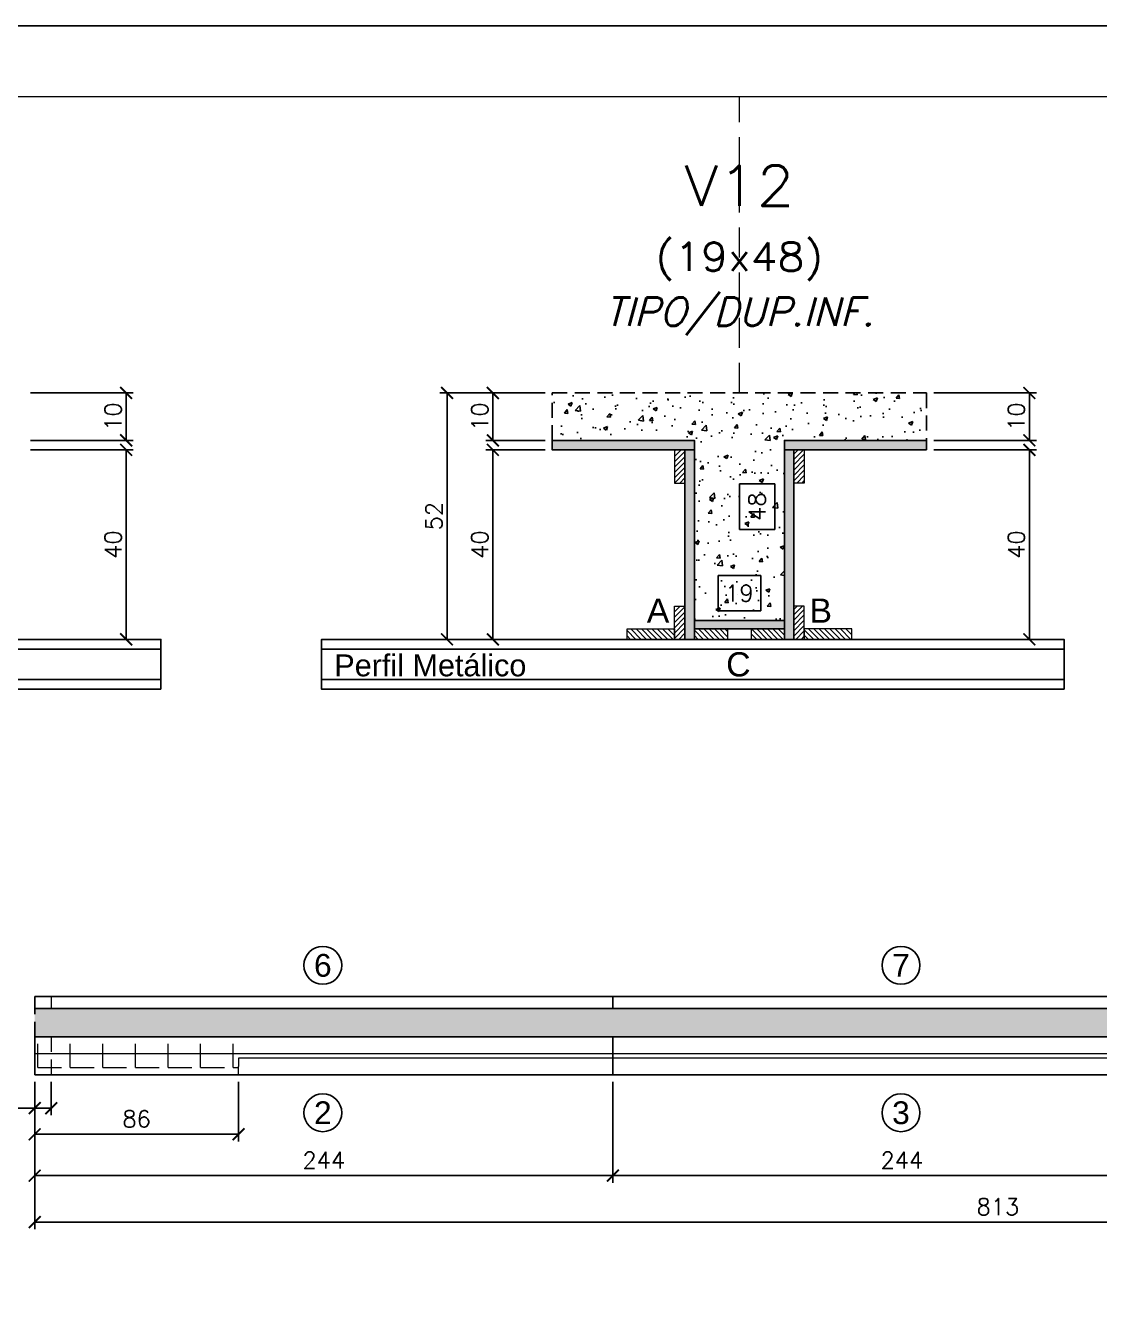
# Model space of a CAD drawing. Extents: x -23436 to 4767, y -4638 to 9755.
# Drawn here: x -15460 to -15007, y 2288 to 2832 of the extents above; entities that cross this region are included whole.
import ezdxf
from ezdxf.enums import TextEntityAlignment as Align

# ---------------------------------------------------------------- set-up
doc = ezdxf.new("R2010")
doc.units = 0
doc.header["$PDMODE"] = 2
doc.header["$PDSIZE"] = 10
doc.linetypes.add('CABLIN', pattern=[0.35, 0.25, -0.1])
doc.linetypes.add('HIDDEN', pattern=[9.525, 6.35, -3.175])
doc.layers.get('0').update_dxf_attribs({"lineweight": 13})
doc.layers.get('Defpoints').update_dxf_attribs({"lineweight": 13})
for name, color, linetype in [('Concreto', 250, 'HIDDEN'), ('Cota', 4, 'Continuous'), ('Cota Seção (2x)', 4, 'Continuous'), ('Hachura', 252, 'CABLIN'), ('MB Logo', 255, 'Continuous'), ('Painéis', 200, 'Continuous'), ('Perfil Metálico', 224, 'Continuous'), ('Romaneio', 10, 'Continuous'), ('Texto de Titulo', 7, 'Continuous'), ('Texto Qtd Sarr', 242, 'Continuous')]:
    doc.layers.add(name, color=color, linetype=linetype)
for name, color, linetype, lineweight in [('FOLHA MB', 7, 'Continuous', 13), ('Madeira', 100, 'Continuous', 13), ('Sarr 2.2x7', 40, 'Continuous', 9), ('Texto Seção', 7, 'Continuous', 15)]:
    doc.layers.add(name, color=color, linetype=linetype, lineweight=lineweight)
doc.layers.add('Laje_Perimetro', color=7, linetype='Continuous', plot=False)
doc.styles.add('ARIAL', font='arial.ttf', dxfattribs={"oblique": 15, "height": 25})
doc.styles.add('ROMANS', font='romans.shx')
doc.dimstyles.new('Cota Paínel', dxfattribs={"dimtxt": 7, "dimasz": 5, "dimexe": 3, "dimexo": 3, "dimgap": 3, "dimtad": 1, "dimdec": 1, "dimzin": 12, "dimdsep": 46, "dimtxsty": 'ROMANS', "dimblk": 'ARCHTICK', "dimcen": 0, "dimclrd": 4, "dimclre": 4, "dimclrt": 1, "dimadec": 1, "dimazin": 3, "dimtfac": 1, "dimtdec": 1, "dimtmove": 0, "dimatfit": 3, "dimldrblk": 'OBLIQUE', "dimfxl": 1, "dimtolj": 1, "dimtzin": 12, "dimarcsym": 0})
doc.dimstyles.new('Cota Seção (2x)', dxfattribs={"dimtxt": 7, "dimasz": 5, "dimexe": 3, "dimexo": 3, "dimgap": 2, "dimtad": 3, "dimdec": 1, "dimlfac": 0.5, "dimzin": 12, "dimdsep": 46, "dimtxsty": 'ROMANS', "dimblk": 'ARCHTICK', "dimcen": 0, "dimclrd": 4, "dimclre": 4, "dimclrt": 1, "dimadec": 1, "dimazin": 3, "dimtfac": 1, "dimtdec": 1, "dimtmove": 0, "dimatfit": 3, "dimldrblk": 'OBLIQUE', "dimfxl": 1, "dimtolj": 1, "dimtzin": 12, "dimarcsym": 0})
doc.dimstyles.new('Cota Seção interna', dxfattribs={"dimtxt": 7, "dimasz": 6, "dimexe": 0.18, "dimexo": 2, "dimgap": -4, "dimtad": 3, "dimdec": 1, "dimlfac": 0.5, "dimzin": 12, "dimdsep": 46, "dimtxsty": 'ROMANS', "dimblk": 'ARCHTICK', "dimcen": 0.09, "dimse1": 1, "dimse2": 1, "dimsd1": 1, "dimsd2": 1, "dimclrd": 180, "dimclre": 5, "dimclrt": 1, "dimadec": 0, "dimazin": 3, "dimtfac": 1, "dimtdec": 1, "dimtofl": 0, "dimtmove": 0, "dimatfit": 3, "dimldrblk": 'ARCHTICK', "dimfxl": 1, "dimtolj": 1, "dimtzin": 0, "dimarcsym": 0})
pattern_1 = [(315, (7778.7535, -5656.3843), (1.12253202, 1.12253202), [])]
pattern_2 = [(45, (-6878.623, 25613.8796), (-1.12253202, 1.12253202), [])]
pattern_3 = [(45, (-6878.623, 25635.8796), (-1.12253202, 1.12253202), [])]

# ---------------------------------------------------------------- blocks, each defined once
blk = doc.blocks.new('A$C169d8357')
at = {"layer": 'FOLHA MB', "color": 1}
for points in [[(0, 1199.94), (0, 149.94), (1485.02, 149.94), (1485.02, 1199.94)], [(70, 1169.94), (70, 179.94), (1455.02, 179.94), (1455.02, 1169.94)]]:
    blk.add_lwpolyline(points, close=True, dxfattribs=at)
blk = doc.blocks.new('_ArchTick')
at = {"color": 0, "linetype": 'ByBlock', "const_width": 0.15}
blk.add_lwpolyline([(-0.5, -0.5), (0.5, 0.5)], dxfattribs=at)
blk = doc.blocks.new('*D751')
at = {"layer": 'Cota', "color": 4, "lineweight": -2, "transparency": 16777216}
for p, q in [((-15456.27, 2386.5), (-15456.27, 2372.37)), ((-15449.27, 2386.5), (-15449.27, 2372.37)), ((-15456.27, 2375.37), (-15471.94, 2375.37)), ((-15449.27, 2375.37), (-15456.27, 2375.37))]:
    blk.add_line(p, q, dxfattribs=at)
at = {"layer": 'Defpoints', "color": 0, "transparency": 16777216}
for p in [(-15456.27, 2389.5), (-15449.27, 2389.5), (-15456.27, 2375.37)]:
    blk.add_point(p, dxfattribs=at)
at = {"layer": 'Cota', "color": 4, "lineweight": -2, "transparency": 16777216, "xscale": 5, "yscale": 5, "zscale": 5, "rotation": 180}
blk.add_blockref('_ArchTick', (-15456.27, 2375.37), dxfattribs=at)
at = {"layer": 'Cota', "color": 4, "lineweight": -2, "transparency": 16777216, "xscale": 5, "yscale": 5, "zscale": 5}
blk.add_blockref('_ArchTick', (-15449.27, 2375.37), dxfattribs=at)
at = {"layer": 'Cota', "color": 1, "transparency": 16777216, "insert": (-15466.6, 2381.87), "char_height": 7, "attachment_point": 5, "style": 'ROMANS'}
blk.add_mtext('\\A1;7', dxfattribs=at)
blk = doc.blocks.new('_OBLIQUE')
at = {"color": 0, "linetype": 'ByBlock', "lineweight": -2}
for p, q in [((0, 0), (-1, 0)), ((-0.5, -0.5), (0.5, 0.5))]:
    blk.add_line(p, q, dxfattribs=at)
blk = doc.blocks.new('*D752')
at = {"layer": 'Cota', "color": 4, "lineweight": -2, "transparency": 16777216}
for p, q in [((-15456.27, 2386.5), (-15456.27, 2361.36)), ((-15370.27, 2386.5), (-15370.27, 2361.36)), ((-15456.27, 2364.36), (-15370.27, 2364.36))]:
    blk.add_line(p, q, dxfattribs=at)
at = {"layer": 'Defpoints', "color": 0, "transparency": 16777216}
for p in [(-15456.27, 2389.5), (-15370.27, 2389.5), (-15370.27, 2364.36)]:
    blk.add_point(p, dxfattribs=at)
at = {"layer": 'Cota', "color": 4, "lineweight": -2, "transparency": 16777216, "xscale": 5, "yscale": 5, "zscale": 5, "rotation": 180}
blk.add_blockref('_ArchTick', (-15456.27, 2364.36), dxfattribs=at)
at = {"layer": 'Cota', "color": 4, "lineweight": -2, "transparency": 16777216, "xscale": 5, "yscale": 5, "zscale": 5}
blk.add_blockref('_ArchTick', (-15370.27, 2364.36), dxfattribs=at)
at = {"layer": 'Cota', "color": 1, "transparency": 16777216, "insert": (-15413.27, 2370.86), "char_height": 7, "attachment_point": 5, "style": 'ROMANS'}
blk.add_mtext('\\A1;86', dxfattribs=at)
blk = doc.blocks.new('*D753')
at = {"layer": 'Cota', "color": 4, "lineweight": -2, "transparency": 16777216}
for p, q in [((-15456.27, 2386.5), (-15456.27, 2343.91)), ((-15212.27, 2386.5), (-15212.27, 2343.91)), ((-15456.27, 2346.91), (-15212.27, 2346.91))]:
    blk.add_line(p, q, dxfattribs=at)
at = {"layer": 'Defpoints', "color": 0, "transparency": 16777216}
for p in [(-15456.27, 2389.5), (-15212.27, 2389.5), (-15212.27, 2346.91)]:
    blk.add_point(p, dxfattribs=at)
at = {"layer": 'Cota', "color": 4, "lineweight": -2, "transparency": 16777216, "xscale": 5, "yscale": 5, "zscale": 5, "rotation": 180}
blk.add_blockref('_ArchTick', (-15456.27, 2346.91), dxfattribs=at)
at = {"layer": 'Cota', "color": 4, "lineweight": -2, "transparency": 16777216, "xscale": 5, "yscale": 5, "zscale": 5}
blk.add_blockref('_ArchTick', (-15212.27, 2346.91), dxfattribs=at)
at = {"layer": 'Cota', "color": 1, "transparency": 16777216, "insert": (-15334.27, 2353.41), "char_height": 7, "attachment_point": 5, "style": 'ROMANS'}
blk.add_mtext('\\A1;244', dxfattribs=at)
blk = doc.blocks.new('*D754')
at = {"layer": 'Cota', "color": 4, "lineweight": -2, "transparency": 16777216}
for p, q in [((-15212.27, 2386.5), (-15212.27, 2343.91)), ((-14968.27, 2386.5), (-14968.27, 2343.91)), ((-15212.27, 2346.91), (-14968.27, 2346.91))]:
    blk.add_line(p, q, dxfattribs=at)
at = {"layer": 'Defpoints', "color": 0, "transparency": 16777216}
for p in [(-15212.27, 2389.5), (-14968.27, 2389.5), (-14968.27, 2346.91)]:
    blk.add_point(p, dxfattribs=at)
at = {"layer": 'Cota', "color": 4, "lineweight": -2, "transparency": 16777216, "xscale": 5, "yscale": 5, "zscale": 5, "rotation": 180}
blk.add_blockref('_ArchTick', (-15212.27, 2346.91), dxfattribs=at)
at = {"layer": 'Cota', "color": 4, "lineweight": -2, "transparency": 16777216, "xscale": 5, "yscale": 5, "zscale": 5}
blk.add_blockref('_ArchTick', (-14968.27, 2346.91), dxfattribs=at)
at = {"layer": 'Cota', "color": 1, "transparency": 16777216, "insert": (-15090.27, 2353.41), "char_height": 7, "attachment_point": 5, "style": 'ROMANS'}
blk.add_mtext('\\A1;244', dxfattribs=at)
blk = doc.blocks.new('*D761')
at = {"layer": 'Cota', "color": 4, "lineweight": -2, "transparency": 16777216}
for p, q in [((-15456.27, 2386.5), (-15456.27, 2324.25)), ((-14643.27, 2386.5), (-14643.27, 2324.25)), ((-15456.27, 2327.25), (-14643.27, 2327.25))]:
    blk.add_line(p, q, dxfattribs=at)
at = {"layer": 'Defpoints', "color": 0, "transparency": 16777216}
for p in [(-15456.27, 2389.5), (-14643.27, 2389.5), (-14643.27, 2327.25)]:
    blk.add_point(p, dxfattribs=at)
at = {"layer": 'Cota', "color": 4, "lineweight": -2, "transparency": 16777216, "xscale": 5, "yscale": 5, "zscale": 5, "rotation": 180}
blk.add_blockref('_ArchTick', (-15456.27, 2327.25), dxfattribs=at)
at = {"layer": 'Cota', "color": 4, "lineweight": -2, "transparency": 16777216, "xscale": 5, "yscale": 5, "zscale": 5}
blk.add_blockref('_ArchTick', (-14643.27, 2327.25), dxfattribs=at)
at = {"layer": 'Cota', "color": 1, "transparency": 16777216, "insert": (-15049.77, 2333.75), "char_height": 7, "attachment_point": 5, "style": 'ROMANS'}
blk.add_mtext('\\A1;813', dxfattribs=at)
blk = doc.blocks.new('*D775')
at = {"layer": 'Cota', "color": 4, "lineweight": -2, "transparency": 16777216}
for p, q in [((-15458.06, 2677.26), (-15414.69, 2677.26)), ((-15417.69, 2677.26), (-15417.69, 2657.26)), ((-15458.06, 2657.26), (-15414.69, 2657.26))]:
    blk.add_line(p, q, dxfattribs=at)
at = {"layer": 'Defpoints', "color": 0, "transparency": 16777216}
for p in [(-15461.06, 2677.26), (-15461.06, 2657.26), (-15417.69, 2657.26)]:
    blk.add_point(p, dxfattribs=at)
at = {"layer": 'Cota', "color": 4, "lineweight": -2, "transparency": 16777216, "xscale": 5, "yscale": 5, "zscale": 5}
for p, rotation in [((-15417.69, 2677.26), 90), ((-15417.69, 2657.26), 270)]:
    blk.add_blockref('_ArchTick', p, dxfattribs=dict(at, rotation=rotation))
at = {"layer": 'Cota', "color": 1, "transparency": 16777216, "insert": (-15423.19, 2667.26), "char_height": 7, "attachment_point": 5, "rotation": 90, "style": 'ROMANS'}
blk.add_mtext('\\A1;10', dxfattribs=at)
blk = doc.blocks.new('*D777')
at = {"layer": 'Cota', "color": 4, "lineweight": -2, "transparency": 16777216}
for p, q in [((-15458.06, 2653.26), (-15414.69, 2653.26)), ((-15417.69, 2573.26), (-15417.69, 2653.26)), ((-15480.06, 2573.26), (-15414.69, 2573.26))]:
    blk.add_line(p, q, dxfattribs=at)
at = {"layer": 'Defpoints', "color": 0, "transparency": 16777216}
for p in [(-15461.06, 2653.26), (-15417.69, 2653.26), (-15483.06, 2573.26)]:
    blk.add_point(p, dxfattribs=at)
at = {"layer": 'Cota', "color": 4, "lineweight": -2, "transparency": 16777216, "xscale": 5, "yscale": 5, "zscale": 5}
for p, rotation in [((-15417.69, 2653.26), 90), ((-15417.69, 2573.26), 270)]:
    blk.add_blockref('_ArchTick', p, dxfattribs=dict(at, rotation=rotation))
at = {"layer": 'Cota', "color": 1, "transparency": 16777216, "insert": (-15423.19, 2613.26), "char_height": 7, "attachment_point": 5, "rotation": 90, "style": 'ROMANS'}
blk.add_mtext('\\A1;40', dxfattribs=at)
blk = doc.blocks.new('titulo1')
at = {"layer": 'Defpoints', "color": 252, "linetype": 'HIDDEN', "ltscale": 2}
blk.add_line((0, 0), (0, 125), dxfattribs=at)
at = {"layer": 'Defpoints', "style": 'ROMANS', "oblique": 15}
blk.add_attdef('FOLHA', text='', height=10, dxfattribs=at).set_placement((0, 15.58), align=Align.MIDDLE_CENTER)
at = {"layer": 'Texto Qtd Sarr', "color": 3, "style": 'ROMANS', "oblique": 15}
for tag, height, p in [('TITULO', 17, (0, 71.45)), ('SEÇÃO', 12, (0, 41.55))]:
    blk.add_attdef(tag, text='', height=height, dxfattribs=at).set_placement(p, align=Align.MIDDLE_CENTER)
blk = doc.blocks.new('*D789')
at = {"layer": 'Cota Seção (2x)', "color": 180, "lineweight": -2, "transparency": 16777216}
for p, q in [((-15149.87, 2600.26), (-15167.87, 2600.26)), ((-15167.87, 2600.26), (-15167.87, 2585.26)), ((-15149.87, 2585.26), (-15149.87, 2600.26)), ((-15167.87, 2585.26), (-15149.87, 2585.26))]:
    blk.add_line(p, q, dxfattribs=at)
at = {"layer": 'Defpoints', "color": 0, "transparency": 16777216}
for p in [(-15177.87, 2581.26), (-15139.87, 2581.26), (-15139.87, 2581.26)]:
    blk.add_point(p, dxfattribs=at)
at = {"layer": 'Cota Seção (2x)', "color": 1, "transparency": 16777216, "insert": (-15158.87, 2592.76), "char_height": 7, "attachment_point": 5, "style": 'ROMANS'}
blk.add_mtext('\\A1;19', dxfattribs=at)
blk = doc.blocks.new('*D790')
at = {"layer": 'Cota', "color": 4, "lineweight": -2, "transparency": 16777216}
for p, q in [((-15076.87, 2677.26), (-15033.49, 2677.26)), ((-15036.49, 2677.26), (-15036.49, 2657.26)), ((-15076.87, 2657.26), (-15033.49, 2657.26))]:
    blk.add_line(p, q, dxfattribs=at)
at = {"layer": 'Defpoints', "color": 0, "transparency": 16777216}
for p in [(-15079.87, 2677.26), (-15079.87, 2657.26), (-15036.49, 2657.26)]:
    blk.add_point(p, dxfattribs=at)
at = {"layer": 'Cota', "color": 4, "lineweight": -2, "transparency": 16777216, "xscale": 5, "yscale": 5, "zscale": 5}
for p, rotation in [((-15036.49, 2677.26), 90), ((-15036.49, 2657.26), 270)]:
    blk.add_blockref('_ArchTick', p, dxfattribs=dict(at, rotation=rotation))
at = {"layer": 'Cota', "color": 1, "transparency": 16777216, "insert": (-15041.99, 2667.26), "char_height": 7, "attachment_point": 5, "rotation": 90, "style": 'ROMANS'}
blk.add_mtext('\\A1;10', dxfattribs=at)
blk = doc.blocks.new('*D791')
at = {"layer": 'Cota', "color": 4, "lineweight": -2, "transparency": 16777216}
for p, q in [((-15240.87, 2677.26), (-15285.24, 2677.26)), ((-15282.24, 2573.26), (-15282.24, 2677.26)), ((-15218.87, 2573.26), (-15285.24, 2573.26))]:
    blk.add_line(p, q, dxfattribs=at)
at = {"layer": 'Defpoints', "color": 0, "transparency": 16777216}
for p in [(-15282.24, 2677.26), (-15237.87, 2677.26), (-15215.87, 2573.26)]:
    blk.add_point(p, dxfattribs=at)
at = {"layer": 'Cota', "color": 4, "lineweight": -2, "transparency": 16777216, "xscale": 5, "yscale": 5, "zscale": 5}
for p, rotation in [((-15282.24, 2677.26), 90), ((-15282.24, 2573.26), 270)]:
    blk.add_blockref('_ArchTick', p, dxfattribs=dict(at, rotation=rotation))
at = {"layer": 'Cota', "color": 1, "transparency": 16777216, "insert": (-15287.74, 2625.26), "char_height": 7, "attachment_point": 5, "rotation": 90, "style": 'ROMANS'}
blk.add_mtext('\\A1;52', dxfattribs=at)
blk = doc.blocks.new('*D792')
at = {"layer": 'Cota', "color": 4, "lineweight": -2, "transparency": 16777216}
for p, q in [((-15076.87, 2653.26), (-15033.49, 2653.26)), ((-15036.49, 2573.26), (-15036.49, 2653.26)), ((-15098.87, 2573.26), (-15033.49, 2573.26))]:
    blk.add_line(p, q, dxfattribs=at)
at = {"layer": 'Defpoints', "color": 0, "transparency": 16777216}
for p in [(-15079.87, 2653.26), (-15036.49, 2653.26), (-15101.87, 2573.26)]:
    blk.add_point(p, dxfattribs=at)
at = {"layer": 'Cota', "color": 4, "lineweight": -2, "transparency": 16777216, "xscale": 5, "yscale": 5, "zscale": 5}
for p, rotation in [((-15036.49, 2653.26), 90), ((-15036.49, 2573.26), 270)]:
    blk.add_blockref('_ArchTick', p, dxfattribs=dict(at, rotation=rotation))
at = {"layer": 'Cota', "color": 1, "transparency": 16777216, "insert": (-15041.99, 2613.26), "char_height": 7, "attachment_point": 5, "rotation": 90, "style": 'ROMANS'}
blk.add_mtext('\\A1;40', dxfattribs=at)
blk = doc.blocks.new('*D793')
at = {"layer": 'Cota Seção (2x)', "color": 180, "lineweight": -2, "transparency": 16777216}
for p, q in [((-15143.87, 2638.93), (-15158.87, 2638.93)), ((-15158.87, 2638.93), (-15158.87, 2619.59)), ((-15143.87, 2619.59), (-15143.87, 2638.93)), ((-15158.87, 2619.59), (-15143.87, 2619.59))]:
    blk.add_line(p, q, dxfattribs=at)
at = {"layer": 'Defpoints', "color": 0, "transparency": 16777216}
for p in [(-15139.87, 2677.26), (-15139.87, 2677.26), (-15139.87, 2581.26)]:
    blk.add_point(p, dxfattribs=at)
at = {"layer": 'Cota Seção (2x)', "color": 1, "transparency": 16777216, "insert": (-15151.37, 2629.26), "char_height": 7, "attachment_point": 5, "rotation": 90, "style": 'ROMANS'}
blk.add_mtext('\\A1;48', dxfattribs=at)
blk = doc.blocks.new('*D794')
at = {"layer": 'Cota', "color": 4, "lineweight": -2, "transparency": 16777216}
for p, q in [((-15240.87, 2677.26), (-15265.92, 2677.26)), ((-15262.92, 2677.26), (-15262.92, 2657.26)), ((-15240.87, 2657.26), (-15265.92, 2657.26))]:
    blk.add_line(p, q, dxfattribs=at)
at = {"layer": 'Defpoints', "color": 0, "transparency": 16777216}
for p in [(-15237.87, 2677.26), (-15262.92, 2657.26), (-15237.87, 2657.26)]:
    blk.add_point(p, dxfattribs=at)
at = {"layer": 'Cota', "color": 4, "lineweight": -2, "transparency": 16777216, "xscale": 5, "yscale": 5, "zscale": 5}
for p, rotation in [((-15262.92, 2677.26), 90), ((-15262.92, 2657.26), 270)]:
    blk.add_blockref('_ArchTick', p, dxfattribs=dict(at, rotation=rotation))
at = {"layer": 'Cota', "color": 1, "transparency": 16777216, "insert": (-15268.42, 2667.26), "char_height": 7, "attachment_point": 5, "rotation": 90, "style": 'ROMANS'}
blk.add_mtext('\\A1;10', dxfattribs=at)
blk = doc.blocks.new('*D795')
at = {"layer": 'Cota', "color": 4, "lineweight": -2, "transparency": 16777216}
for p, q in [((-15240.87, 2653.26), (-15265.92, 2653.26)), ((-15262.92, 2653.26), (-15262.92, 2573.26)), ((-15218.87, 2573.26), (-15265.92, 2573.26))]:
    blk.add_line(p, q, dxfattribs=at)
at = {"layer": 'Defpoints', "color": 0, "transparency": 16777216}
for p in [(-15237.87, 2653.26), (-15262.92, 2573.26), (-15215.87, 2573.26)]:
    blk.add_point(p, dxfattribs=at)
at = {"layer": 'Cota', "color": 4, "lineweight": -2, "transparency": 16777216, "xscale": 5, "yscale": 5, "zscale": 5}
for p, rotation in [((-15262.92, 2653.26), 90), ((-15262.92, 2573.26), 270)]:
    blk.add_blockref('_ArchTick', p, dxfattribs=dict(at, rotation=rotation))
at = {"layer": 'Cota', "color": 1, "transparency": 16777216, "insert": (-15268.42, 2613.26), "char_height": 7, "attachment_point": 5, "rotation": 90, "style": 'ROMANS'}
blk.add_mtext('\\A1;40', dxfattribs=at)

msp = doc.modelspace()

# ---------------------------------------------------------------- hatches: boundary and pattern name
at = {"true_color": 0x636466}
h = msp.add_hatch(dxfattribs=at)
h.set_pattern_fill('ANGLE', color=251, scale=50)
h.set_pattern_definition([(0, (0, 0), (0, 13.75), [10, -3.75]), (90, (0, 0), (-13.75, 8e-16), [10, -3.75])])
h.paths.add_polyline_path([(-15449.27, 2405.5), (-15456.27, 2405.5), (-15456.27, 2389.5), (-15449.27, 2389.5)])
h.paths.add_polyline_path([(-15370.27, 2405.5), (-15449.27, 2405.5), (-15449.27, 2389.5), (-15370.27, 2389.5)])
at = {"layer": 'Concreto'}
h = msp.add_hatch(dxfattribs=at)
h.set_pattern_fill('AR-CONC', color=256, scale=2.5)
h.set_pattern_definition([(50, (3638.763, -4569.665), (17.931505, -1.568803), [1.875, -20.625]), (355, (3638.763, -4569.665), (-3.468783, 18.804803), [1.5, -16.5]), (100.45144, (3640.257, -4569.796), (14.462721, 17.236), [1.593505, -17.528553]), (46.1842, (3638.763, -4564.665), (26.681033, -4.137982), [2.8125, -30.9375]), (96.63564, (3640.986, -4565.01), (23.36655, 24.352965), [2.39026, -26.292844]), (351.18416, (3638.763, -4564.665), (23.36655, 24.352965), [2.25, -24.75]), (21, (3641.263, -4565.915), (14.922676, -10.065472), [1.875, -20.625]), (326, (3641.263, -4565.915), (6.082883, 18.128751), [1.5, -16.5]), (71.45144, (3642.506, -4566.754), (21.00556, 8.063279), [1.593505, -17.528553]), (37.5, (3638.763, -4569.6655), (0.3039964, 8.3223463), [0, -16.3, 0, -16.75, 0, -16.5625]), (7.5, (3638.763, -4569.6655), (6.5767384, 9.8602928), [0, -9.55, 0, -15.925, 0, -6.3125]), (327.5, (3633.188, -4569.6655), (13.345561, -0.5638718), [0, -6.25, 0, -19.5, 0, -25.875]), (317.5, (3630.688, -4569.665), (14.579654, 2.5026246), [0, -8.125, 0, -12.95, 0, -18.375])])
h.paths.add_polyline_path([(-15237.87, 2657.26), (-15237.87, 2677.26), (-15079.87, 2677.26), (-15079.87, 2657.26), (-15139.87, 2657.26), (-15139.87, 2581.26), (-15177.87, 2581.26), (-15177.87, 2657.26)])
h = msp.add_hatch(dxfattribs=at)
h.set_pattern_fill('AR-CONC', color=256, scale=2.5)
h.set_pattern_definition([(50, (0, 0), (17.931505, -1.568803), [1.875, -20.625]), (355, (0, 0), (-3.468783, 18.804803), [1.5, -16.5]), (100.45144, (1.494, -0.13), (14.462721, 17.236), [1.593505, -17.528553]), (46.1842, (0, 5), (26.681033, -4.137982), [2.8125, -30.9375]), (96.63564, (2.223, 4.655), (23.36655, 24.352965), [2.39026, -26.292844]), (351.18416, (0, 5), (23.36655, 24.352965), [2.25, -24.75]), (21, (2.5, 3.75), (14.922676, -10.065472), [1.875, -20.625]), (326, (2.5, 3.75), (6.082883, 18.128751), [1.5, -16.5]), (71.45144, (3.744, 2.911), (21.00556, 8.063279), [1.593505, -17.528553]), (37.5, (0, 0), (0.3039964, 8.3223463), [0, -16.3, 0, -16.75, 0, -16.5625]), (7.5, (0, 0), (6.5767384, 9.860293), [0, -9.55, 0, -15.925, 0, -6.3125]), (327.5, (-5.575, 0), (13.345561, -0.5638718), [0, -6.25, 0, -19.5, 0, -25.875]), (317.5, (-8.075, 0), (14.579654, 2.5026246), [0, -8.125, 0, -12.95, 0, -18.375])])
h.paths.add_polyline_path([(-14643.27, 2417.5), (-15456.27, 2417.5), (-15456.27, 2405.5), (-14643.27, 2405.5)])
at = {"layer": 'Hachura'}
h = msp.add_hatch(color=256, dxfattribs=at)
h.dxf.hatch_style = 1
h.paths.add_polyline_path([(-15177.87, 2653.26), (-15177.87, 2657.26), (-15237.87, 2657.26), (-15237.87, 2653.26)])
h = msp.add_hatch(color=256, dxfattribs=at)
h.dxf.hatch_style = 1
h.paths.add_polyline_path([(-15079.87, 2653.26), (-15079.87, 2657.26), (-15139.87, 2657.26), (-15139.87, 2653.26)])
h = msp.add_hatch(dxfattribs=at)
h.set_pattern_fill('ANSI31', color=256, scale=0.5, angle=360, style=0)
h.set_pattern_definition(pattern_2)
h.paths.add_polyline_path([(-15181.87, 2653.26), (-15186.27, 2653.26), (-15186.27, 2639.26), (-15181.87, 2639.26)])
h = msp.add_hatch(color=256, dxfattribs=at)
h.dxf.hatch_style = 1
h.paths.add_polyline_path([(-15181.87, 2653.26), (-15177.87, 2653.26), (-15177.87, 2573.26), (-15181.87, 2573.26)])
h = msp.add_hatch(color=256, dxfattribs=at)
h.dxf.hatch_style = 1
h.paths.add_polyline_path([(-15135.87, 2653.26), (-15139.87, 2653.26), (-15139.87, 2573.26), (-15135.87, 2573.26)])
h = msp.add_hatch(dxfattribs=at)
h.set_pattern_fill('ANSI31', color=256, scale=0.5, angle=360, style=0)
h.set_pattern_definition(pattern_2)
h.paths.add_polyline_path([(-15135.87, 2653.26), (-15131.47, 2653.26), (-15131.47, 2639.26), (-15135.87, 2639.26)])
h = msp.add_hatch(dxfattribs=at)
h.set_pattern_fill('ANSI31', color=256, scale=0.5, angle=360, style=0)
h.set_pattern_definition(pattern_3)
h.paths.add_polyline_path([(-15181.87, 2573.26), (-15186.27, 2573.26), (-15186.27, 2587.26), (-15181.87, 2587.26)])
h = msp.add_hatch(dxfattribs=at)
h.set_pattern_fill('ANSI31', color=256, scale=0.5, angle=360, style=0)
h.set_pattern_definition(pattern_3)
h.paths.add_polyline_path([(-15135.87, 2573.26), (-15131.47, 2573.26), (-15131.47, 2587.26), (-15135.87, 2587.26)])
h = msp.add_hatch(color=256, dxfattribs=at)
h.dxf.hatch_style = 1
h.paths.add_polyline_path([(-15139.87, 2577.66), (-15139.87, 2581.26), (-15177.87, 2581.26), (-15177.87, 2577.66)])
h = msp.add_hatch(dxfattribs=at)
h.set_pattern_fill('ANSI31', color=256, scale=0.5, angle=270, style=0)
h.set_pattern_definition([(315, (7788.3535, -5656.3843), (1.12253202, 1.12253202), [])])
h.paths.add_polyline_path([(-15206.27, 2573.26), (-15206.27, 2577.66), (-15186.27, 2577.66), (-15186.27, 2573.26)])
h = msp.add_hatch(dxfattribs=at)
h.set_pattern_fill('ANSI31', color=256, scale=0.5, angle=270, style=0)
h.set_pattern_definition(pattern_1)
h.paths.add_polyline_path([(-15177.87, 2573.26), (-15177.87, 2577.66), (-15163.87, 2577.66), (-15163.87, 2573.26)])
h = msp.add_hatch(dxfattribs=at)
h.set_pattern_fill('ANSI31', color=256, scale=0.5, angle=270, style=0)
h.set_pattern_definition(pattern_1)
h.paths.add_polyline_path([(-15139.87, 2573.26), (-15139.87, 2577.66), (-15153.87, 2577.66), (-15153.87, 2573.26)])
h = msp.add_hatch(dxfattribs=at)
h.set_pattern_fill('ANSI31', color=256, scale=0.5, angle=270, style=0)
h.set_pattern_definition([(315, (7769.1535, -5656.3843), (1.12253202, 1.12253202), [])])
h.paths.add_polyline_path([(-15111.47, 2573.26), (-15111.47, 2577.66), (-15131.47, 2577.66), (-15131.47, 2573.26)])

# ---------------------------------------------------------------- linework, layer by layer
at = {"layer": 'Concreto'}
msp.add_line((-15456.27, 2405.5), (-15456.27, 2417.5), dxfattribs=at)
msp.add_lwpolyline([(-15237.87, 2657.26), (-15237.87, 2677.26), (-15079.87, 2677.26), (-15079.87, 2657.26), (-15139.87, 2657.26), (-15139.87, 2581.26), (-15177.87, 2581.26), (-15177.87, 2657.26)], close=True, dxfattribs=at)
at = {"layer": 'Laje_Perimetro'}
msp.add_lwpolyline([(-14436.36, 2832.26), (-15921.38, 2832.26), (-15921.38, 1782.26), (-14436.36, 1782.26)], close=True, dxfattribs=at)
at = {"layer": 'Madeira'}
for points in [[(-15181.87, 2653.26), (-15186.27, 2653.26), (-15186.27, 2639.26), (-15181.87, 2639.26)], [(-15135.87, 2653.26), (-15131.47, 2653.26), (-15131.47, 2639.26), (-15135.87, 2639.26)], [(-15181.87, 2573.26), (-15186.27, 2573.26), (-15186.27, 2587.26), (-15181.87, 2587.26)], [(-15135.87, 2573.26), (-15131.47, 2573.26), (-15131.47, 2587.26), (-15135.87, 2587.26)], [(-15206.27, 2573.26), (-15206.27, 2577.66), (-15186.27, 2577.66), (-15186.27, 2573.26)], [(-15177.87, 2573.26), (-15177.87, 2577.66), (-15163.87, 2577.66), (-15163.87, 2573.26)], [(-15139.87, 2573.26), (-15139.87, 2577.66), (-15153.87, 2577.66), (-15153.87, 2573.26)], [(-15111.47, 2573.26), (-15111.47, 2577.66), (-15131.47, 2577.66), (-15131.47, 2573.26)]]:
    msp.add_lwpolyline(points, close=True, dxfattribs=at)
at = {"layer": 'Painéis'}
for p, q in [((-15456.27, 2422.5), (-15456.27, 2417.5)), ((-14643.27, 2422.5), (-15456.27, 2422.5)), ((-15212.27, 2422.5), (-15212.27, 2417.5)), ((-14643.27, 2417.5), (-15456.27, 2417.5)), ((-15456.27, 2405.5), (-15456.27, 2389.5)), ((-14643.27, 2405.5), (-15456.27, 2405.5)), ((-15212.27, 2405.5), (-15212.27, 2389.5)), ((-15456.27, 2389.5), (-14643.27, 2389.5))]:
    msp.add_line(p, q, dxfattribs=at)
for points in [[(-15177.87, 2653.26), (-15177.87, 2657.26), (-15237.87, 2657.26), (-15237.87, 2653.26)], [(-15079.87, 2653.26), (-15079.87, 2657.26), (-15139.87, 2657.26), (-15139.87, 2653.26)], [(-15181.87, 2653.26), (-15177.87, 2653.26), (-15177.87, 2573.26), (-15181.87, 2573.26)], [(-15135.87, 2653.26), (-15139.87, 2653.26), (-15139.87, 2573.26), (-15135.87, 2573.26)], [(-15139.87, 2577.66), (-15139.87, 2581.26), (-15177.87, 2581.26), (-15177.87, 2577.66)]]:
    msp.add_lwpolyline(points, close=True, dxfattribs=at)
at = {"layer": 'Perfil Metálico'}
for points in [[(-15403.04, 2552.19), (-15716.39, 2552.19), (-15716.39, 2573.26), (-15403.04, 2573.26)], [(-15021.85, 2552.19), (-15335.2, 2552.19), (-15335.2, 2573.26), (-15021.85, 2573.26)]]:
    msp.add_lwpolyline(points, close=True, dxfattribs=at)
for points in [[(-15716.39, 2569.1), (-15403.04, 2569.1)], [(-15335.2, 2569.1), (-15021.85, 2569.1)], [(-15403.04, 2556.35), (-15716.39, 2556.35)], [(-15021.85, 2556.35), (-15335.2, 2556.35)]]:
    msp.add_lwpolyline(points, dxfattribs=at)
at = {"layer": 'Romaneio'}
for centre in [(-15334.68, 2435.67), (-15090.68, 2435.67), (-15334.68, 2373.45), (-15090.68, 2373.45)]:
    msp.add_circle(centre, 8, dxfattribs=at)
at = {"layer": 'Sarr 2.2x7', "color": 50}
for p, q in [((-15456.27, 2422.5), (-15456.27, 2420)), ((-15456.27, 2422.5), (-14643.27, 2422.5)), ((-15456.27, 2417.5), (-15456.27, 2420)), ((-15456.27, 2417.5), (-14643.27, 2417.5)), ((-15456.27, 2405.5), (-15456.27, 2402)), ((-15456.27, 2405.5), (-14650.27, 2405.5)), ((-15456.27, 2398.5), (-15456.27, 2402)), ((-15456.27, 2398.5), (-14650.27, 2398.5)), ((-14650.27, 2396.5), (-15370.27, 2396.5)), ((-15370.27, 2396.5), (-15370.27, 2393)), ((-15370.27, 2389.5), (-15370.27, 2393)), ((-14650.27, 2389.5), (-15370.27, 2389.5))]:
    msp.add_line(p, q, dxfattribs=at)
at = {"layer": 'Sarr 2.2x7', "linetype": 'HIDDEN'}
for p, q in [((-15449.27, 2422.5), (-15449.27, 2417.5)), ((-15449.27, 2405.5), (-15449.27, 2389.5))]:
    msp.add_line(p, q, dxfattribs=at)

# ---------------------------------------------------------------- block references
at = {"layer": 'MB Logo'}
msp.add_blockref('A$C169d8357', (-15921.38, 1632.32), dxfattribs=at)
at = {"layer": 'Texto Seção'}
ref = msp.add_blockref('titulo1', (-15158.87, 2677.26), dxfattribs=at)
ref.add_attrib('TITULO', 'V12', dxfattribs={"layer": 'Texto de Titulo', "color": 7, "height": 17, "style": 'ROMANS', "width": 1.1}).set_placement((-15158.87, 2764.76), align=Align.MIDDLE_CENTER)
ref.add_attrib('SEÇÃO', '(19x48)', dxfattribs={"layer": 'Texto de Titulo', "color": 7, "height": 12, "style": 'ROMANS', "width": 1.1}).set_placement((-15158.87, 2734.76), align=Align.MIDDLE_CENTER)
ref.add_attrib('REAPROVEITAMENTO', 'TIPO/DUP.INF.', dxfattribs={"layer": 'Texto de Titulo', "color": 7, "height": 12, "style": 'ROMANS', "oblique": 15}).set_placement((-15158.87, 2711.63), align=Align.MIDDLE_CENTER)

# ---------------------------------------------------------------- texts
at = {"layer": 'Romaneio', "color": 0, "style": 'ARIAL'}
for s, p in [('6', (-15334.68, 2435.67)), ('7', (-15090.68, 2435.67)), ('2', (-15334.68, 2373.45)), ('3', (-15090.68, 2373.45))]:
    msp.add_text(s, height=9.6, dxfattribs=at).set_placement(p, align=Align.MIDDLE_CENTER)
at = {"layer": 'Texto Seção', "color": 0, "linetype": 'Continuous', "style": 'ARIAL'}
for s, p in [('A', (-15193.19, 2585.39)), ('B', (-15124.54, 2585.39)), ('C', (-15159.3, 2562.72))]:
    msp.add_text(s, height=10.22, dxfattribs=at).set_placement(p, align=Align.MIDDLE_CENTER)
at = {"layer": 'Texto Seção', "style": 'ARIAL'}
msp.add_text('Perfil Metálico', height=9.24, dxfattribs=at).set_placement((-15289.3, 2562.28), align=Align.MIDDLE_CENTER)

# ---------------------------------------------------------------- dimensions: what is measured, and where the dimension line sits
at = {"layer": 'Cota'}
for base, p1, p2, picture, middle in [((-15417.69, 2657.26), (-15461.06, 2677.26), (-15461.06, 2657.26), '*D775', (-15423.19, 2667.26)), ((-15282.24, 2677.26), (-15215.87, 2573.26), (-15237.87, 2677.26), '*D791', (-15287.74, 2625.26)), ((-15262.92, 2657.26), (-15237.87, 2677.26), (-15237.87, 2657.26), '*D794', (-15268.42, 2667.26)), ((-15036.49, 2657.26), (-15079.87, 2677.26), (-15079.87, 2657.26), '*D790', (-15041.99, 2667.26)), ((-15417.69, 2653.26), (-15483.06, 2573.26), (-15461.06, 2653.26), '*D777', (-15423.19, 2613.26)), ((-15262.92, 2573.26), (-15237.87, 2653.26), (-15215.87, 2573.26), '*D795', (-15268.42, 2613.26)), ((-15036.49, 2653.26), (-15101.87, 2573.26), (-15079.87, 2653.26), '*D792', (-15041.99, 2613.26))]:
    dim = msp.add_linear_dim(base=base, p1=p1, p2=p2, angle=90, dimstyle='Cota Seção (2x)', dxfattribs=at)
    dim.commit()
    dim.dimension.update_dxf_attribs({"geometry": picture, "text_midpoint": middle})
for base, p1, p2, picture, middle in [((-15456.27, 2375.37), (-15449.27, 2389.5), (-15456.27, 2389.5), '*D751', (-15466.6, 2381.87)), ((-15370.27, 2364.36), (-15456.27, 2389.5), (-15370.27, 2389.5), '*D752', (-15413.27, 2370.86)), ((-15212.27, 2346.91), (-15456.27, 2389.5), (-15212.27, 2389.5), '*D753', (-15334.27, 2353.41)), ((-14643.27, 2327.25), (-15456.27, 2389.5), (-14643.27, 2389.5), '*D761', (-15049.77, 2333.75)), ((-14968.27, 2346.91), (-15212.27, 2389.5), (-14968.27, 2389.5), '*D754', (-15090.27, 2353.41))]:
    dim = msp.add_linear_dim(base=base, p1=p1, p2=p2, dimstyle='Cota Paínel', dxfattribs=at)
    dim.commit()
    dim.dimension.update_dxf_attribs({"geometry": picture, "text_midpoint": middle})
at = {"layer": 'Cota Seção (2x)'}
dim = msp.add_linear_dim(base=(-15139.87, 2677.26), p1=(-15139.87, 2581.26), p2=(-15139.87, 2677.26), angle=90, dimstyle='Cota Seção interna', dxfattribs=at)
dim.commit()
dim.dimension.update_dxf_attribs({"geometry": '*D793', "text_midpoint": (-15151.37, 2629.26)})
dim = msp.add_linear_dim(base=(-15139.87, 2581.26), p1=(-15177.87, 2581.26), p2=(-15139.87, 2581.26), dimstyle='Cota Seção interna', dxfattribs=at)
dim.commit()
dim.dimension.update_dxf_attribs({"geometry": '*D789', "text_midpoint": (-15158.87, 2592.76)})

doc.saveas('drawing.dxf')
